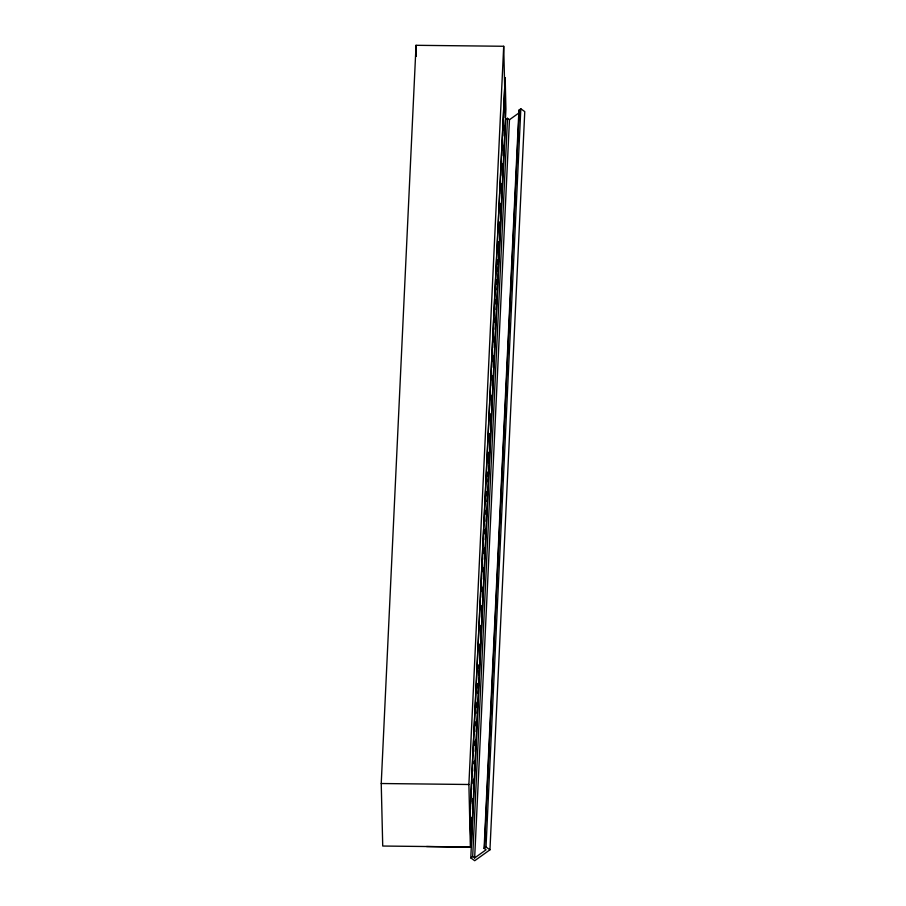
<?xml version="1.0" encoding="UTF-8"?>
<svg xmlns="http://www.w3.org/2000/svg" width="906" height="906" viewBox="0 0 906 906"><rect width="100%" height="100%" fill="white"/><g stroke="black" fill="none" stroke-linecap="round" stroke-linejoin="round"><path stroke-width="1.36" d="M470.384 847.008L382.728 846.034L381.233 783.52L416.047 45.3L503.702 46.274L504.767 90.725M426.556 846.521L470.384 847.314L468.889 784.494L503.702 46.274M469.931 816.068L505.174 77.848L505.922 109.105L471.109 847.325L469.931 816.068L505.174 77.848M470.644 841.357L470.848 837.121M471.573 821.595L471.777 817.359M472.513 801.833L472.638 799.013M473.374 783.486L473.578 779.251M474.302 763.724L474.438 760.904M475.174 745.378L475.367 741.142M476.103 725.615L476.307 721.38M477.032 705.853L477.168 703.033M477.904 687.507L478.096 683.271M478.832 667.745L478.968 664.913M479.704 649.387L479.897 645.163M480.633 629.636L480.826 625.4M481.562 609.874L481.698 607.043M482.434 591.516L482.626 587.281M483.362 571.754L483.498 568.934M484.223 553.407L484.427 549.172M485.163 533.645L485.356 529.41M486.092 513.883L486.228 511.063M486.952 495.537L487.156 491.301M487.881 475.775L488.017 472.955M488.821 456.012L488.957 453.193M489.682 437.666L489.886 433.43M490.61 417.904L490.746 415.084M491.482 399.557L491.686 395.322M492.411 379.795L492.547 376.975M493.34 360.033L493.476 357.213M494.212 341.687L494.416 337.451M495.14 321.924L495.276 319.093M496.012 303.567L496.205 299.342M496.941 283.816L497.134 279.58M497.87 264.054L498.074 259.818M498.742 245.696L498.934 241.46M499.67 225.934L499.806 223.114M500.531 207.587L500.735 203.352M501.471 187.825L501.664 183.59M502.4 168.063L502.592 163.827M503.26 149.716L503.464 145.481M504.2 129.954L504.393 125.719M470.656 841.674L470.916 836.023M471.584 821.912L471.788 817.676M472.456 803.554L472.649 799.33M473.385 783.803L473.578 779.568M474.314 764.041L474.45 761.21M475.186 745.683L475.446 740.043M476.114 725.921L476.307 721.697M476.975 707.575L477.247 701.935M477.904 687.813L478.108 683.577M478.844 668.05L478.98 665.231M479.704 649.704L479.976 644.053M480.633 629.942L480.837 625.706M481.573 610.18L481.765 605.944M482.434 591.833L482.638 587.598M483.362 572.071L483.566 567.836M484.234 553.725L484.495 548.073M485.163 533.962L485.367 529.727M486.092 514.2L486.296 509.965M486.964 495.854L487.168 491.618M487.892 476.092L488.096 471.856M488.764 457.734L489.025 452.094M489.693 437.983L489.886 433.748M490.622 418.221L490.825 413.985M491.494 399.863L491.686 395.628M492.422 380.101L492.615 375.877M493.283 361.754L493.555 356.115M494.223 341.992L494.416 337.757M495.152 322.23L495.344 317.995M496.012 303.884L496.216 299.648M496.952 284.122L497.145 279.886M497.881 264.359L498.074 260.124M498.742 246.013L498.946 241.777M499.682 226.251L499.874 222.015M500.542 207.904L500.746 203.669M501.471 188.142L501.675 183.907M502.4 168.38L502.604 164.145M503.272 150.034L503.476 145.798M504.2 130.271L504.404 126.036M505.072 111.914L505.095 104.62M470.678 847.314L471.211 836.023M471.607 827.563L472.071 817.676M472.468 809.205L472.932 799.33M473.408 789.443L473.872 779.568M474.268 771.097L474.733 761.221M475.197 751.334L475.729 740.043M476.126 731.572L476.601 721.697M476.998 713.226L477.53 701.935M477.926 693.464L478.391 683.588M478.798 675.117L479.263 665.231M479.727 655.355L480.259 644.064M480.656 635.593L481.12 625.706M481.528 617.246L482.06 605.955M482.456 597.484L482.921 587.598M483.317 579.127L483.849 567.836M484.257 559.376L484.789 548.073M485.186 539.614L485.65 529.727M486.046 521.256L486.579 509.965M486.986 501.494L487.451 491.618M487.915 481.743L488.379 471.856M488.776 463.385L489.308 452.094M489.716 443.623L490.18 433.748M490.576 425.276L491.109 413.985M491.505 405.514L491.969 395.639M492.445 385.752L492.909 375.877M493.306 367.406L493.838 356.115M494.234 347.644L494.699 337.768M495.106 329.297L495.639 318.006M496.035 309.535L496.499 299.648M496.964 289.773L497.428 279.886M497.836 271.426L498.368 260.135M498.764 251.664L499.229 241.777M499.625 233.306L500.157 222.015M500.565 213.556L501.029 203.669M501.494 193.793L501.958 183.907M502.354 175.436L502.887 164.145M503.294 155.673L503.759 145.798M504.223 135.923L504.687 126.036M505.084 117.565L505.095 92.786M474.653 857.937L486.08 849.783L484.11 848.378L518.923 110.158L520.825 108.799L524.767 111.597L489.953 849.817L474.721 860.7L470.78 857.891L505.593 119.671L507.496 118.312L509.466 119.717L474.653 857.937L472.683 856.532L507.496 118.312M484.45 848.129L519.274 109.909M484.11 848.378L486.012 847.019L520.825 108.799M509.466 119.717L519.75 112.378M470.78 857.891L472.683 856.532M381.233 783.52L468.889 784.494M486.012 847.019L489.953 849.817M504.744 77.837L505.027 90.068M470.361 816.068L471.109 847.325M416.047 45.3L416.318 56.41"/></g></svg>
